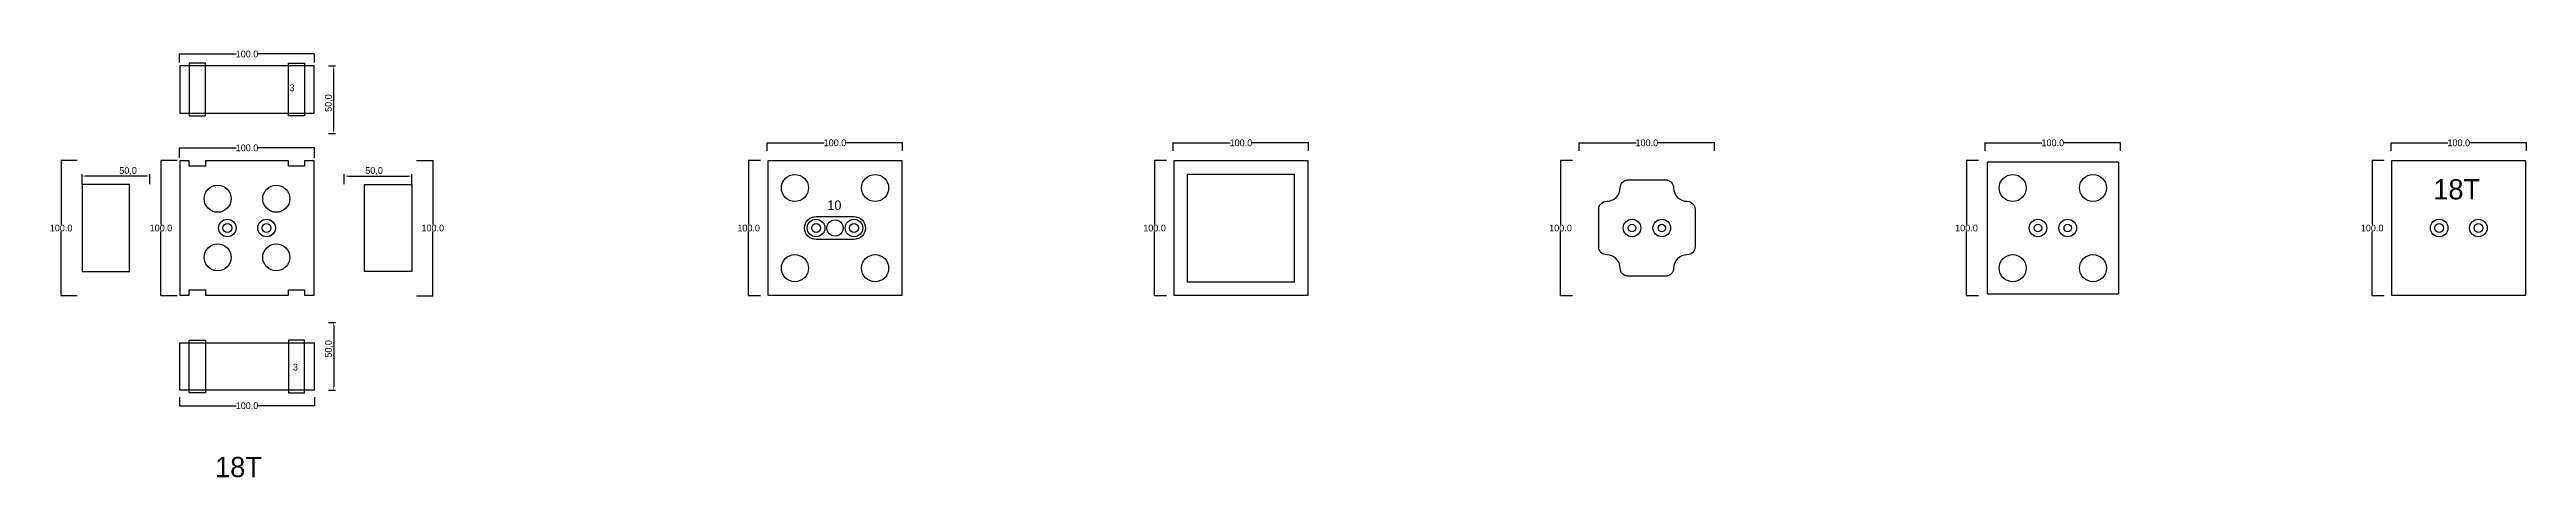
# Model space of a CAD drawing. Header units: millimetres. Extents: x 594 to 2425, y 239 to 555.
import ezdxf

# ---------------------------------------------------------------- set-up
doc = ezdxf.new("R2010")
doc.units = ezdxf.units.MM
for name, color, linetype in [('TEXT', 3, 'Continuous'), ('볼트 구멍', 7, 'Continuous'), ('치구', 7, 'Continuous'), ('치수', 7, 'Continuous')]:
    doc.layers.add(name, color=color, linetype=linetype)
doc.dimstyles.new('ISO-25', dxfattribs={"dimtxt": 2.5, "dimasz": 2.5, "dimexe": 1.25, "dimexo": 0.625, "dimtad": 1, "dimtxsty": 'Standard', "dimcen": 2.5, "dimadec": 0, "dimazin": 0, "dimtfac": 1, "dimtmove": 0, "dimatfit": 3, "dimfxl": 0, "dimarcsym": 0})
doc.dimstyles.get("Standard").update_dxf_attribs({"dimtxt": 7, "dimasz": 0.18, "dimexe": 0.18, "dimexo": 0.0625, "dimgap": 0.09, "dimtad": 0, "dimtih": 1, "dimtoh": 1, "dimdec": 1, "dimzin": 0, "dimdsep": 46, "dimtxsty": 'Standard', "dimcen": 0.09, "dimadec": 0, "dimazin": 0, "dimtfac": 1, "dimtdec": 1, "dimtofl": 0, "dimtmove": 0, "dimatfit": 3, "dimfxl": 0, "dimtolj": 1, "dimtzin": 0, "dimarcsym": 0})

# ---------------------------------------------------------------- blocks, each defined once
blk = doc.blocks.new('*D22')
at = {"layer": 'Defpoints', "color": 0, "linetype": 'Continuous'}
for p in [(690.3, 298.3), (790.3, 298.3), (790.3, 291.9)]:
    blk.add_point(p, dxfattribs=at)
at = {"layer": '치수', "color": 0, "linetype": 'Continuous', "lineweight": -2}
for p, q in [((690.3, 298.2), (690.3, 291.7)), ((790.3, 298.2), (790.3, 291.7)), ((690.4, 291.9), (732.3, 291.9)), ((790.1, 291.9), (748.3, 291.9))]:
    blk.add_line(p, q, dxfattribs=at)
at = {"layer": '치수', "color": 0, "linetype": 'Continuous'}
for points in [[(690.4, 291.9), (690.4, 291.8), (690.3, 291.9)], [(790.1, 291.9), (790.1, 291.8), (790.3, 291.9)]]:
    blk.add_solid(points, dxfattribs=at)
at = {"layer": '치수', "color": 0, "linetype": 'Continuous', "insert": (740.3, 291.9), "char_height": 5, "attachment_point": 5}
blk.add_mtext('\\A1;100.0', dxfattribs=at)
blk = doc.blocks.new('*D23')
at = {"layer": 'Defpoints', "color": 0}
for p in [(799.9, 353.4), (799.9, 303.4), (804.4, 303.4)]:
    blk.add_point(p, dxfattribs=at)
at = {"layer": '치수', "color": 0, "lineweight": -2}
for p, q in [((800.6, 353.4), (805.7, 353.4)), ((804.4, 350.9), (804.4, 305.9)), ((800.6, 303.4), (805.7, 303.4))]:
    blk.add_line(p, q, dxfattribs=at)
at = {"layer": '치수', "color": 0}
for points in [[(804, 350.9), (804.8, 350.9), (804.4, 353.4)], [(804, 305.9), (804.8, 305.9), (804.4, 303.4)]]:
    blk.add_solid(points, dxfattribs=at)
at = {"layer": '치수', "color": 0, "insert": (800.9, 333.9), "char_height": 5, "attachment_point": 5, "rotation": 90}
blk.add_mtext('50,0', dxfattribs=at)
blk = doc.blocks.new('*D24')
at = {"layer": 'Defpoints', "color": 0}
for p in [(799.9, 543.1), (804.4, 543.1), (799.9, 493.1)]:
    blk.add_point(p, dxfattribs=at)
at = {"layer": '치수', "color": 0, "lineweight": -2}
for p, q in [((800.6, 543.1), (805.7, 543.1)), ((804.4, 495.6), (804.4, 540.6)), ((800.6, 493.1), (805.7, 493.1))]:
    blk.add_line(p, q, dxfattribs=at)
at = {"layer": '치수', "color": 0}
for points in [[(804, 540.6), (804.8, 540.6), (804.4, 543.1)], [(804, 495.6), (804.8, 495.6), (804.4, 493.1)]]:
    blk.add_solid(points, dxfattribs=at)
at = {"layer": '치수', "color": 0, "insert": (800.9, 515.6), "char_height": 5, "attachment_point": 5, "rotation": 90}
blk.add_mtext('50,0', dxfattribs=at)
blk = doc.blocks.new('*D25')
at = {"layer": 'Defpoints', "color": 0, "linetype": 'Continuous'}
for p in [(790.3, 482.5), (690.3, 475.1), (790.3, 475.1)]:
    blk.add_point(p, dxfattribs=at)
at = {"layer": '치수', "color": 0, "linetype": 'Continuous', "lineweight": -2}
for p, q in [((690.3, 475.1), (690.3, 482.6)), ((690.4, 482.5), (732.3, 482.5)), ((790.1, 482.5), (748.3, 482.5)), ((790.3, 475.1), (790.3, 482.6))]:
    blk.add_line(p, q, dxfattribs=at)
at = {"layer": '치수', "color": 0, "linetype": 'Continuous'}
for points in [[(690.4, 482.5), (690.4, 482.4), (690.3, 482.5)], [(790.1, 482.5), (790.1, 482.4), (790.3, 482.5)]]:
    blk.add_solid(points, dxfattribs=at)
at = {"layer": '치수', "color": 0, "linetype": 'Continuous', "insert": (740.3, 482.5), "char_height": 5, "attachment_point": 5}
blk.add_mtext('\\A1;100.0', dxfattribs=at)
blk = doc.blocks.new('*D26')
at = {"layer": 'Defpoints', "color": 0}
for p in [(618.4, 461.7), (618.4, 455.1), (668.4, 455.1)]:
    blk.add_point(p, dxfattribs=at)
at = {"layer": '치수', "color": 0, "lineweight": -2}
for p, q in [((618.4, 455.7), (618.4, 463)), ((665.9, 461.7), (620.9, 461.7)), ((668.4, 455.7), (668.4, 463))]:
    blk.add_line(p, q, dxfattribs=at)
at = {"layer": '치수', "color": 0}
for points in [[(620.9, 462.1), (620.9, 461.3), (618.4, 461.7)], [(665.9, 462.1), (665.9, 461.3), (668.4, 461.7)]]:
    blk.add_solid(points, dxfattribs=at)
at = {"layer": '치수', "color": 0, "insert": (652.4, 465.3), "char_height": 5, "attachment_point": 5}
blk.add_mtext('50,0', dxfattribs=at)
blk = doc.blocks.new('*D27')
at = {"layer": 'Defpoints', "color": 0, "linetype": 'Continuous'}
for p in [(688.8, 473.2), (676.7, 373.2), (688.8, 373.2)]:
    blk.add_point(p, dxfattribs=at)
at = {"layer": '치수', "color": 0, "linetype": 'Continuous', "lineweight": -2}
for p, q in [((688.7, 473.2), (676.5, 473.2)), ((676.7, 473.1), (676.7, 425.8)), ((676.7, 373.4), (676.7, 420.6)), ((688.7, 373.2), (676.5, 373.2))]:
    blk.add_line(p, q, dxfattribs=at)
at = {"layer": '치수', "color": 0, "linetype": 'Continuous'}
for points in [[(676.7, 473.1), (676.8, 473.1), (676.7, 473.2)], [(676.7, 373.4), (676.8, 373.4), (676.7, 373.2)]]:
    blk.add_solid(points, dxfattribs=at)
at = {"layer": '치수', "color": 0, "linetype": 'Continuous', "insert": (676.7, 423.2), "char_height": 5, "attachment_point": 5}
blk.add_mtext('\\A1;100.0', dxfattribs=at)
blk = doc.blocks.new('*D28')
at = {"layer": 'Defpoints', "color": 0, "linetype": 'Continuous'}
for p in [(615, 473.2), (602.9, 373.2), (615, 373.2)]:
    blk.add_point(p, dxfattribs=at)
at = {"layer": '치수', "color": 0, "linetype": 'Continuous', "lineweight": -2}
for p, q in [((614.9, 473.2), (602.7, 473.2)), ((602.9, 473.1), (602.9, 425.8)), ((602.9, 373.4), (602.9, 420.6)), ((614.9, 373.2), (602.7, 373.2))]:
    blk.add_line(p, q, dxfattribs=at)
at = {"layer": '치수', "color": 0, "linetype": 'Continuous'}
for points in [[(602.9, 473.1), (602.9, 473.1), (602.9, 473.2)], [(602.9, 373.4), (602.9, 373.4), (602.9, 373.2)]]:
    blk.add_solid(points, dxfattribs=at)
at = {"layer": '치수', "color": 0, "linetype": 'Continuous', "insert": (602.9, 423.2), "char_height": 5, "attachment_point": 5}
blk.add_mtext('\\A1;100.0', dxfattribs=at)
blk = doc.blocks.new('*D29')
at = {"layer": 'Defpoints', "color": 0}
for p in [(862.2, 461.7), (812.2, 455.1), (862.2, 455.1)]:
    blk.add_point(p, dxfattribs=at)
at = {"layer": '치수', "color": 0, "lineweight": -2}
for p, q in [((812.2, 455.7), (812.2, 463)), ((814.7, 461.7), (859.7, 461.7)), ((862.2, 455.7), (862.2, 463))]:
    blk.add_line(p, q, dxfattribs=at)
at = {"layer": '치수', "color": 0}
for points in [[(814.7, 462.1), (814.7, 461.3), (812.2, 461.7)], [(859.7, 462.1), (859.7, 461.3), (862.2, 461.7)]]:
    blk.add_solid(points, dxfattribs=at)
at = {"layer": '치수', "color": 0, "insert": (834.2, 465.3), "char_height": 5, "attachment_point": 5}
blk.add_mtext('50,0', dxfattribs=at)
blk = doc.blocks.new('*D30')
at = {"layer": 'Defpoints', "color": 0, "linetype": 'Continuous'}
for p in [(865.6, 473.2), (865.6, 373.2), (877.6, 373.2)]:
    blk.add_point(p, dxfattribs=at)
at = {"layer": '치수', "color": 0, "linetype": 'Continuous', "lineweight": -2}
for p, q in [((865.6, 473.2), (877.8, 473.2)), ((877.6, 473.1), (877.6, 425.8)), ((877.6, 373.4), (877.6, 420.6)), ((865.6, 373.2), (877.8, 373.2))]:
    blk.add_line(p, q, dxfattribs=at)
at = {"layer": '치수', "color": 0, "linetype": 'Continuous'}
for points in [[(877.6, 473.1), (877.7, 473.1), (877.6, 473.2)], [(877.6, 373.4), (877.7, 373.4), (877.6, 373.2)]]:
    blk.add_solid(points, dxfattribs=at)
at = {"layer": '치수', "color": 0, "linetype": 'Continuous', "insert": (877.6, 423.2), "char_height": 5, "attachment_point": 5}
blk.add_mtext('\\A1;100.0', dxfattribs=at)
blk = doc.blocks.new('*D31')
at = {"layer": 'Defpoints', "color": 0, "linetype": 'Continuous'}
for p in [(790.3, 551.9), (690.3, 545.5), (790.3, 545.5)]:
    blk.add_point(p, dxfattribs=at)
at = {"layer": '치수', "color": 0, "linetype": 'Continuous', "lineweight": -2}
for p, q in [((690.3, 545.6), (690.3, 552.1)), ((690.4, 551.9), (732.3, 551.9)), ((790.1, 551.9), (748.3, 551.9)), ((790.3, 545.6), (790.3, 552.1))]:
    blk.add_line(p, q, dxfattribs=at)
at = {"layer": '치수', "color": 0, "linetype": 'Continuous'}
for points in [[(690.4, 552), (690.4, 551.9), (690.3, 551.9)], [(790.1, 552), (790.1, 551.9), (790.3, 551.9)]]:
    blk.add_solid(points, dxfattribs=at)
at = {"layer": '치수', "color": 0, "linetype": 'Continuous', "insert": (740.3, 551.9), "char_height": 5, "attachment_point": 5}
blk.add_mtext('\\A1;100.0', dxfattribs=at)
blk = doc.blocks.new('*D32')
at = {"layer": 'Defpoints', "color": 0, "linetype": 'Continuous'}
for p in [(1124.8, 480.3), (1224.8, 486.2), (1224.8, 480.3)]:
    blk.add_point(p, dxfattribs=at)
at = {"layer": '치수', "color": 0, "linetype": 'Continuous', "lineweight": -2}
for p, q in [((1124.8, 480.4), (1124.8, 486.4)), ((1125, 486.2), (1166.8, 486.2)), ((1224.7, 486.2), (1182.8, 486.2)), ((1224.8, 480.4), (1224.8, 486.4))]:
    blk.add_line(p, q, dxfattribs=at)
at = {"layer": '치수', "color": 0, "linetype": 'Continuous'}
for points in [[(1125, 486.3), (1125, 486.2), (1124.8, 486.2)], [(1224.7, 486.3), (1224.7, 486.2), (1224.8, 486.2)]]:
    blk.add_solid(points, dxfattribs=at)
at = {"layer": '치수', "color": 0, "linetype": 'Continuous', "insert": (1174.8, 486.2), "char_height": 5, "attachment_point": 5}
blk.add_mtext('\\A1;100.0', dxfattribs=at)
blk = doc.blocks.new('*D33')
at = {"layer": 'Defpoints', "color": 0, "linetype": 'Continuous'}
for p in [(1119.9, 473.2), (1111, 373.2), (1119.9, 373.2)]:
    blk.add_point(p, dxfattribs=at)
at = {"layer": '치수', "color": 0, "linetype": 'Continuous', "lineweight": -2}
for p, q in [((1119.9, 473.2), (1110.9, 473.2)), ((1111, 473.1), (1111, 425.8)), ((1111, 373.4), (1111, 420.6)), ((1119.9, 373.2), (1110.9, 373.2))]:
    blk.add_line(p, q, dxfattribs=at)
at = {"layer": '치수', "color": 0, "linetype": 'Continuous'}
for points in [[(1111, 473.1), (1111.1, 473.1), (1111, 473.2)], [(1111, 373.4), (1111.1, 373.4), (1111, 373.2)]]:
    blk.add_solid(points, dxfattribs=at)
at = {"layer": '치수', "color": 0, "linetype": 'Continuous', "insert": (1111, 423.2), "char_height": 5, "attachment_point": 5}
blk.add_mtext('\\A1;100.0', dxfattribs=at)
blk = doc.blocks.new('*D34')
at = {"layer": 'Defpoints', "color": 0, "linetype": 'Continuous'}
for p in [(1424.8, 480.3), (1524.8, 486.2), (1524.8, 480.3)]:
    blk.add_point(p, dxfattribs=at)
at = {"layer": '치수', "color": 0, "linetype": 'Continuous', "lineweight": -2}
for p, q in [((1424.8, 480.4), (1424.8, 486.4)), ((1425, 486.2), (1466.8, 486.2)), ((1524.7, 486.2), (1482.8, 486.2)), ((1524.8, 480.4), (1524.8, 486.4))]:
    blk.add_line(p, q, dxfattribs=at)
at = {"layer": '치수', "color": 0, "linetype": 'Continuous'}
for points in [[(1425, 486.3), (1425, 486.2), (1424.8, 486.2)], [(1524.7, 486.3), (1524.7, 486.2), (1524.8, 486.2)]]:
    blk.add_solid(points, dxfattribs=at)
at = {"layer": '치수', "color": 0, "linetype": 'Continuous', "insert": (1474.8, 486.2), "char_height": 5, "attachment_point": 5}
blk.add_mtext('\\A1;100.0', dxfattribs=at)
blk = doc.blocks.new('*D35')
at = {"layer": 'Defpoints', "color": 0, "linetype": 'Continuous'}
for p in [(1419.9, 473.2), (1411, 373.2), (1419.9, 373.2)]:
    blk.add_point(p, dxfattribs=at)
at = {"layer": '치수', "color": 0, "linetype": 'Continuous', "lineweight": -2}
for p, q in [((1419.9, 473.2), (1410.9, 473.2)), ((1411, 473.1), (1411, 425.8)), ((1411, 373.4), (1411, 420.6)), ((1419.9, 373.2), (1410.9, 373.2))]:
    blk.add_line(p, q, dxfattribs=at)
at = {"layer": '치수', "color": 0, "linetype": 'Continuous'}
for points in [[(1411, 473.1), (1411.1, 473.1), (1411, 473.2)], [(1411, 373.4), (1411.1, 373.4), (1411, 373.2)]]:
    blk.add_solid(points, dxfattribs=at)
at = {"layer": '치수', "color": 0, "linetype": 'Continuous', "insert": (1411, 423.2), "char_height": 5, "attachment_point": 5}
blk.add_mtext('\\A1;100.0', dxfattribs=at)
blk = doc.blocks.new('*D36')
at = {"layer": 'Defpoints', "color": 0, "linetype": 'Continuous'}
for p in [(2024.8, 480.3), (2124.8, 486.2), (2124.8, 480.3)]:
    blk.add_point(p, dxfattribs=at)
at = {"layer": '치수', "color": 0, "linetype": 'Continuous', "lineweight": -2}
for p, q in [((2024.8, 480.4), (2024.8, 486.4)), ((2025, 486.2), (2066.8, 486.2)), ((2124.7, 486.2), (2082.8, 486.2)), ((2124.8, 480.4), (2124.8, 486.4))]:
    blk.add_line(p, q, dxfattribs=at)
at = {"layer": '치수', "color": 0, "linetype": 'Continuous'}
for points in [[(2025, 486.3), (2025, 486.2), (2024.8, 486.2)], [(2124.7, 486.3), (2124.7, 486.2), (2124.8, 486.2)]]:
    blk.add_solid(points, dxfattribs=at)
at = {"layer": '치수', "color": 0, "linetype": 'Continuous', "insert": (2074.8, 486.2), "char_height": 5, "attachment_point": 5}
blk.add_mtext('\\A1;100.0', dxfattribs=at)
blk = doc.blocks.new('*D37')
at = {"layer": 'Defpoints', "color": 0, "linetype": 'Continuous'}
for p in [(1724.8, 480.3), (1824.8, 486.2), (1824.8, 480.3)]:
    blk.add_point(p, dxfattribs=at)
at = {"layer": '치수', "color": 0, "linetype": 'Continuous', "lineweight": -2}
for p, q in [((1724.8, 480.4), (1724.8, 486.4)), ((1725, 486.2), (1766.8, 486.2)), ((1824.7, 486.2), (1782.8, 486.2)), ((1824.8, 480.4), (1824.8, 486.4))]:
    blk.add_line(p, q, dxfattribs=at)
at = {"layer": '치수', "color": 0, "linetype": 'Continuous'}
for points in [[(1725, 486.3), (1725, 486.2), (1724.8, 486.2)], [(1824.7, 486.3), (1824.7, 486.2), (1824.8, 486.2)]]:
    blk.add_solid(points, dxfattribs=at)
at = {"layer": '치수', "color": 0, "linetype": 'Continuous', "insert": (1774.8, 486.2), "char_height": 5, "attachment_point": 5}
blk.add_mtext('\\A1;100.0', dxfattribs=at)
blk = doc.blocks.new('*D38')
at = {"layer": 'Defpoints', "color": 0, "linetype": 'Continuous'}
for p in [(1719.9, 473.2), (1711, 373.2), (1719.9, 373.2)]:
    blk.add_point(p, dxfattribs=at)
at = {"layer": '치수', "color": 0, "linetype": 'Continuous', "lineweight": -2}
for p, q in [((1719.9, 473.2), (1710.9, 473.2)), ((1711, 473.1), (1711, 425.8)), ((1711, 373.4), (1711, 420.6)), ((1719.9, 373.2), (1710.9, 373.2))]:
    blk.add_line(p, q, dxfattribs=at)
at = {"layer": '치수', "color": 0, "linetype": 'Continuous'}
for points in [[(1711, 473.1), (1711.1, 473.1), (1711, 473.2)], [(1711, 373.4), (1711.1, 373.4), (1711, 373.2)]]:
    blk.add_solid(points, dxfattribs=at)
at = {"layer": '치수', "color": 0, "linetype": 'Continuous', "insert": (1711, 423.2), "char_height": 5, "attachment_point": 5}
blk.add_mtext('\\A1;100.0', dxfattribs=at)
blk = doc.blocks.new('*D39')
at = {"layer": 'Defpoints', "color": 0, "linetype": 'Continuous'}
for p in [(2019.9, 473.2), (2011, 373.2), (2019.9, 373.2)]:
    blk.add_point(p, dxfattribs=at)
at = {"layer": '치수', "color": 0, "linetype": 'Continuous', "lineweight": -2}
for p, q in [((2019.9, 473.2), (2010.9, 473.2)), ((2011, 473.1), (2011, 425.8)), ((2011, 373.4), (2011, 420.6)), ((2019.9, 373.2), (2010.9, 373.2))]:
    blk.add_line(p, q, dxfattribs=at)
at = {"layer": '치수', "color": 0, "linetype": 'Continuous'}
for points in [[(2011, 473.1), (2011.1, 473.1), (2011, 473.2)], [(2011, 373.4), (2011.1, 373.4), (2011, 373.2)]]:
    blk.add_solid(points, dxfattribs=at)
at = {"layer": '치수', "color": 0, "linetype": 'Continuous', "insert": (2011, 423.2), "char_height": 5, "attachment_point": 5}
blk.add_mtext('\\A1;100.0', dxfattribs=at)
blk = doc.blocks.new('*D40')
at = {"layer": 'Defpoints', "color": 0, "linetype": 'Continuous'}
for p in [(2324.8, 480.3), (2424.8, 486.2), (2424.8, 480.3)]:
    blk.add_point(p, dxfattribs=at)
at = {"layer": '치수', "color": 0, "linetype": 'Continuous', "lineweight": -2}
for p, q in [((2324.8, 480.4), (2324.8, 486.4)), ((2325, 486.2), (2366.8, 486.2)), ((2424.7, 486.2), (2382.8, 486.2)), ((2424.8, 480.4), (2424.8, 486.4))]:
    blk.add_line(p, q, dxfattribs=at)
at = {"layer": '치수', "color": 0, "linetype": 'Continuous'}
for points in [[(2325, 486.3), (2325, 486.2), (2324.8, 486.2)], [(2424.7, 486.3), (2424.7, 486.2), (2424.8, 486.2)]]:
    blk.add_solid(points, dxfattribs=at)
at = {"layer": '치수', "color": 0, "linetype": 'Continuous', "insert": (2374.8, 486.2), "char_height": 5, "attachment_point": 5}
blk.add_mtext('\\A1;100.0', dxfattribs=at)
blk = doc.blocks.new('*D41')
at = {"layer": 'Defpoints', "color": 0, "linetype": 'Continuous'}
for p in [(2319.7, 473.2), (2310.8, 373.2), (2319.7, 373.2)]:
    blk.add_point(p, dxfattribs=at)
at = {"layer": '치수', "color": 0, "linetype": 'Continuous', "lineweight": -2}
for p, q in [((2319.6, 473.2), (2310.6, 473.2)), ((2310.8, 473.1), (2310.8, 425.8)), ((2310.8, 373.4), (2310.8, 420.6)), ((2319.6, 373.2), (2310.6, 373.2))]:
    blk.add_line(p, q, dxfattribs=at)
at = {"layer": '치수', "color": 0, "linetype": 'Continuous'}
for points in [[(2310.8, 473.1), (2310.8, 473.1), (2310.8, 473.2)], [(2310.8, 373.4), (2310.8, 373.4), (2310.8, 373.2)]]:
    blk.add_solid(points, dxfattribs=at)
at = {"layer": '치수', "color": 0, "linetype": 'Continuous', "insert": (2310.8, 423.2), "char_height": 5, "attachment_point": 5}
blk.add_mtext('\\A1;100.0', dxfattribs=at)

msp = doc.modelspace()

# ---------------------------------------------------------------- linework, layer by layer
at = {"layer": '볼트 구멍', "color": 1}
msp.add_lwpolyline([(1160.84, 414.74, -1), (1160.84, 431.74), (1188.84, 431.74, -1), (1188.84, 414.74)], format="xyb", close=True, dxfattribs=at)
at = {"layer": '볼트 구멍', "color": 2}
for centre in [(725.76, 423.24), (754.76, 423.24)]:
    msp.add_circle(centre, 6.5, dxfattribs=at)
at = {"layer": '볼트 구멍', "color": 3}
for centre, radius in [((725.76, 423.24), 3.25), ((754.76, 423.24), 3.25), ((1160.84, 423.24), 3.25), ((1174.84, 423.24), 6), ((1188.84, 423.24), 3.25), ((1763.84, 423.24), 2.75), ((1785.84, 423.24), 2.75), ((2063.84, 423.24), 2.75), ((2085.84, 423.24), 2.75), ((2360.34, 423.24), 3.25), ((2389.34, 423.24), 3.25)]:
    msp.add_circle(centre, radius, dxfattribs=at)
at = {"layer": '볼트 구멍', "color": 6}
for centre in [(1160.84, 423.24), (1188.84, 423.24), (1763.84, 423.24), (1785.84, 423.24), (2063.84, 423.24), (2085.84, 423.24), (2360.34, 423.24), (2389.34, 423.24)]:
    msp.add_circle(centre, 6.5, dxfattribs=at)
at = {"layer": '치구'}
for points in [[(690.61, 508.11), (789.91, 508.11), (789.91, 543.11), (690.61, 543.11)], [(690.61, 373.59), (697.61, 373.59), (697.61, 377.59), (709.61, 377.59), (709.61, 373.59), (770.91, 373.59), (770.91, 377.59), (782.91, 377.59), (782.91, 373.59), (789.91, 373.59), (789.91, 472.89), (782.91, 472.89), (782.91, 468.89), (770.91, 468.89), (770.91, 472.89), (709.61, 472.89), (709.61, 468.89), (697.61, 468.89), (697.61, 472.89), (690.61, 472.89)], [(1125.19, 472.89), (1125.19, 373.59), (1224.49, 373.59), (1224.49, 472.89)], [(1425.19, 472.89), (1425.19, 373.59), (1524.49, 373.59), (1524.49, 472.89)], [(1435.19, 462.89), (1435.19, 383.59), (1514.49, 383.59), (1514.49, 462.89)], [(2026.19, 471.89), (2026.19, 374.59), (2123.49, 374.59), (2123.49, 471.89)], [(2325.19, 472.89), (2325.19, 373.59), (2424.49, 373.59), (2424.49, 472.89)], [(653.36, 455.49), (618.36, 455.49), (618.36, 390.99), (653.36, 390.99)], [(827.16, 455.49), (862.16, 455.49), (862.16, 390.99), (827.16, 390.99)], [(690.61, 338.37), (789.91, 338.37), (789.91, 303.37), (690.61, 303.37)]]:
    msp.add_lwpolyline(points, close=True, dxfattribs=at)
at = {"layer": '치구', "color": 1}
for points in [[(697.61, 506.11), (709.61, 506.11), (709.61, 545.1), (697.61, 545.1)], [(782.91, 506.11), (770.91, 506.11), (770.91, 545.1), (782.91, 545.1)], [(697.61, 340.37), (709.61, 340.37), (709.61, 301.37), (697.61, 301.37)], [(782.91, 340.37), (770.91, 340.37), (770.91, 301.37), (782.91, 301.37)]]:
    msp.add_lwpolyline(points, close=True, dxfattribs=at)
at = {"layer": '치구'}
msp.add_lwpolyline([(1745.15, 403.49, -0.4123842), (1739.19, 409.49), (1739.19, 436.99, -0.4123842), (1745.15, 442.99, 0.4105571), (1755.09, 452.93, -0.4123842), (1761.09, 458.89), (1788.59, 458.89, -0.4123842), (1794.59, 452.93, 0.4105571), (1804.52, 442.99, -0.4123842), (1810.49, 436.99), (1810.49, 409.49, -0.4123842), (1804.52, 403.49, 0.4105571), (1794.59, 393.55, -0.4123842), (1788.59, 387.59), (1761.09, 387.59, -0.4123842), (1755.09, 393.55, 0.4105571)], format="xyb", close=True, dxfattribs=at)
for centre in [(1145.19, 452.89), (1204.49, 452.89), (2045.19, 452.89), (2104.49, 452.89), (718.61, 444.89), (761.91, 444.89), (718.61, 401.59), (761.91, 401.59), (1145.19, 393.59), (1204.49, 393.59), (2045.19, 393.59), (2104.49, 393.59)]:
    msp.add_circle(centre, 10, dxfattribs=at)

# ---------------------------------------------------------------- texts
at = {"layer": 'TEXT', "color": 1}
for s, height, p in [('3', 5, (771.72, 524.41)), ('18T', 15, (2356, 444.4)), ('10', 7, (1169.15, 436.64)), ('3', 5, (774.25, 317.9)), ('18T', 15, (716.71, 239.05))]:
    msp.add_text(s, height=height, dxfattribs=at).set_placement(p)

# ---------------------------------------------------------------- dimensions: what is measured, and where the dimension line sits
at = {"layer": '치수', "color": 4, "linetype": 'Continuous'}
for base, p1, p2, picture, middle in [((790.26, 551.93), (690.26, 545.53), (790.26, 545.53), '*D31', (740.26, 551.93)), ((790.26, 291.86), (690.26, 298.26), (790.26, 298.26), '*D22', (740.26, 291.86))]:
    dim = msp.add_linear_dim(base=base, p1=p1, p2=p2, dimstyle='Standard', override={"dimtxt": 5}, dxfattribs=at)
    dim.commit()
    dim.dimension.update_dxf_attribs({"geometry": picture, "text_midpoint": middle, "dimtype": 160})
at = {"layer": '치수', "color": 4}
for base, p1, p2, angle, picture, middle in [((804.43, 543.11), (799.94, 493.11), (799.94, 543.11), 90, '*D24', (804.43, 515.61)), ((618.36, 461.71), (668.36, 455.09), (618.36, 455.09), 180, '*D26', (652.36, 461.71)), ((804.43, 303.37), (799.94, 353.37), (799.94, 303.37), 270, '*D23', (804.43, 333.87))]:
    dim = msp.add_linear_dim(base=base, p1=p1, p2=p2, angle=angle, dimstyle='ISO-25', override={"dimtxt": 5, "dimdec": 1, "dimzin": 0, "dimtdec": 1}, dxfattribs=at)
    dim.commit()
    dim.dimension.update_dxf_attribs({"geometry": picture, "text_midpoint": middle, "dimtype": 160})
at = {"layer": '치수', "color": 4, "linetype": 'Continuous'}
for base, p1, p2, picture, middle in [((790.26, 482.46), (690.26, 475.06), (790.26, 475.06), '*D25', (740.26, 482.46)), ((1224.84, 486.23), (1124.84, 480.34), (1224.84, 480.34), '*D32', (1174.84, 486.23)), ((1524.84, 486.23), (1424.84, 480.34), (1524.84, 480.34), '*D34', (1474.84, 486.23)), ((1824.84, 486.23), (1724.84, 480.34), (1824.84, 480.34), '*D37', (1774.84, 486.23)), ((2124.84, 486.23), (2024.84, 480.34), (2124.84, 480.34), '*D36', (2074.84, 486.23)), ((2424.84, 486.23), (2324.84, 480.34), (2424.84, 480.34), '*D40', (2374.84, 486.23))]:
    dim = msp.add_linear_dim(base=base, p1=p1, p2=p2, dimstyle='Standard', override={"dimtxt": 5}, dxfattribs=at)
    dim.commit()
    dim.dimension.update_dxf_attribs({"geometry": picture, "text_midpoint": middle})
for base, p1, p2, picture, middle in [((602.89, 373.24), (614.96, 473.24), (614.96, 373.24), '*D28', (602.89, 423.24)), ((676.73, 373.24), (688.8, 473.24), (688.8, 373.24), '*D27', (676.73, 423.24)), ((877.63, 373.24), (865.56, 473.24), (865.56, 373.24), '*D30', (877.63, 423.24)), ((1111.04, 373.24), (1119.95, 473.24), (1119.95, 373.24), '*D33', (1111.04, 423.24)), ((1411.04, 373.24), (1419.95, 473.24), (1419.95, 373.24), '*D35', (1411.04, 423.24)), ((1711.04, 373.24), (1719.95, 473.24), (1719.95, 373.24), '*D38', (1711.04, 423.24)), ((2011.04, 373.24), (2019.95, 473.24), (2019.95, 373.24), '*D39', (2011.04, 423.24)), ((2310.79, 373.24), (2319.7, 473.24), (2319.7, 373.24), '*D41', (2310.79, 423.24))]:
    dim = msp.add_linear_dim(base=base, p1=p1, p2=p2, angle=90, dimstyle='Standard', override={"dimtxt": 5}, dxfattribs=at)
    dim.commit()
    dim.dimension.update_dxf_attribs({"geometry": picture, "text_midpoint": middle})
at = {"layer": '치수', "color": 4}
dim = msp.add_linear_dim(base=(862.16, 461.71), p1=(812.16, 455.09), p2=(862.16, 455.09), dimstyle='ISO-25', override={"dimtxt": 5, "dimdec": 1, "dimzin": 0, "dimtdec": 1}, dxfattribs=at)
dim.commit()
dim.dimension.update_dxf_attribs({"geometry": '*D29', "text_midpoint": (834.16, 461.71), "dimtype": 160})

doc.saveas('drawing.dxf')
